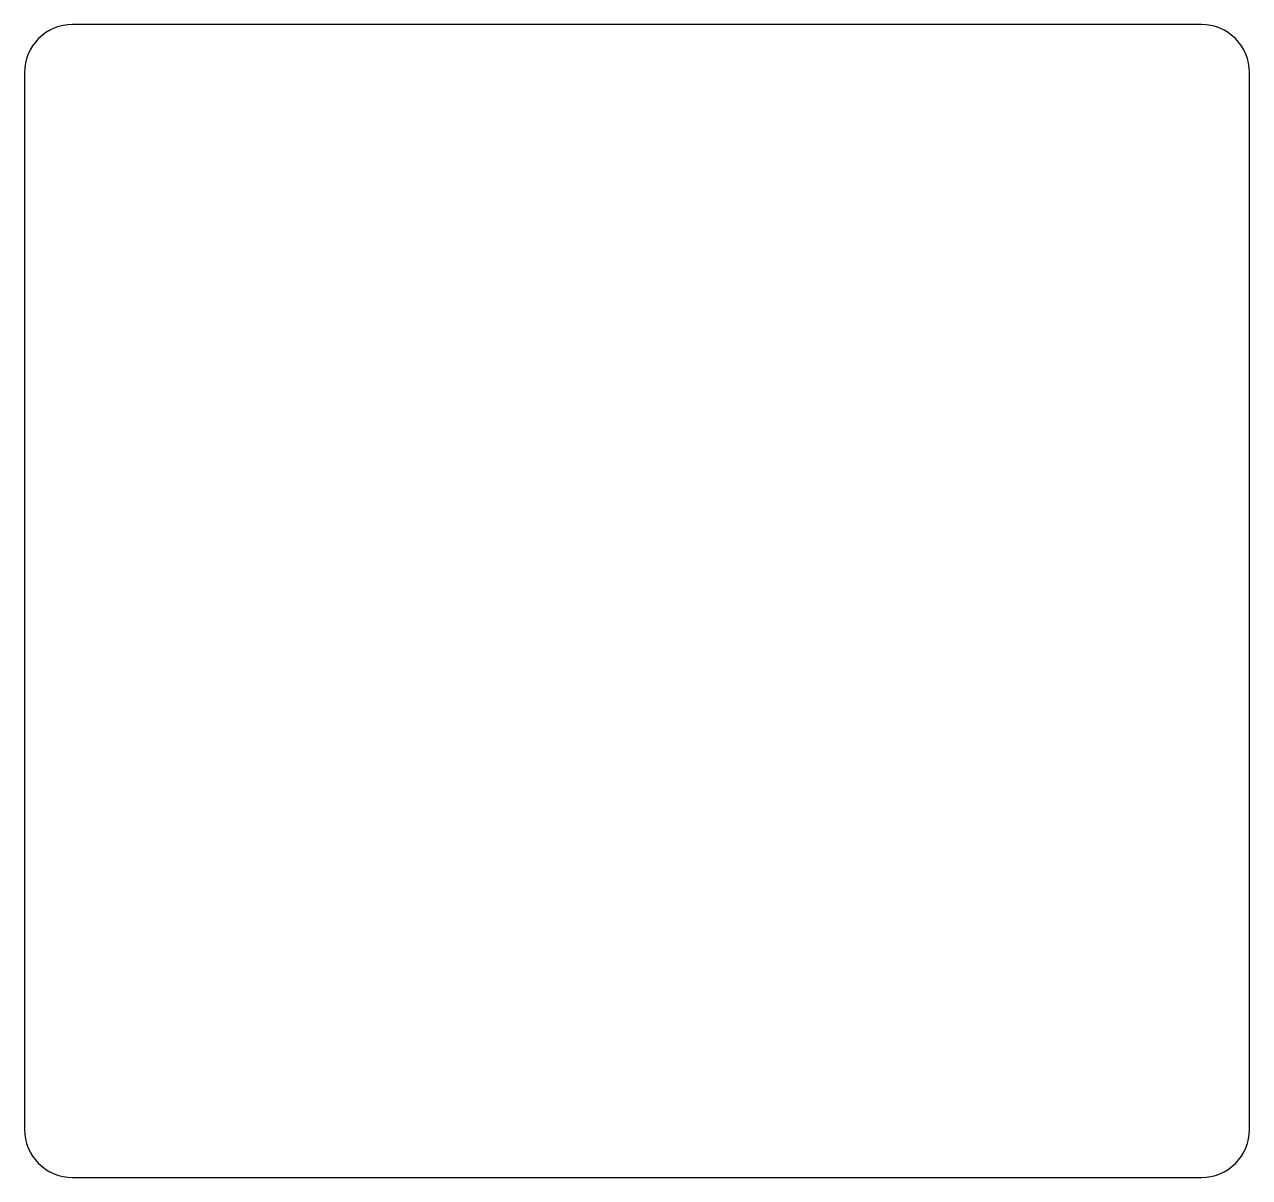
# Model space of a CAD drawing. Header units: millimetres. Extents: x -51 to 51, y -51 to 45.
import ezdxf

# ---------------------------------------------------------------- set-up
doc = ezdxf.new("R2010")
doc.units = ezdxf.units.MM
doc.layers.get('0').update_dxf_attribs({"linetype": 'CONTINUOUS'})

msp = doc.modelspace()

# ---------------------------------------------------------------- linework, layer by layer
msp.add_lwpolyline([(-51, -47, 0.414214), (-47, -51), (47, -51, 0.414214), (51, -47), (51, 41, 0.414214), (47, 45), (-47, 45, 0.414214), (-51, 41)], format="xyb", close=True)

doc.saveas('drawing.dxf')
